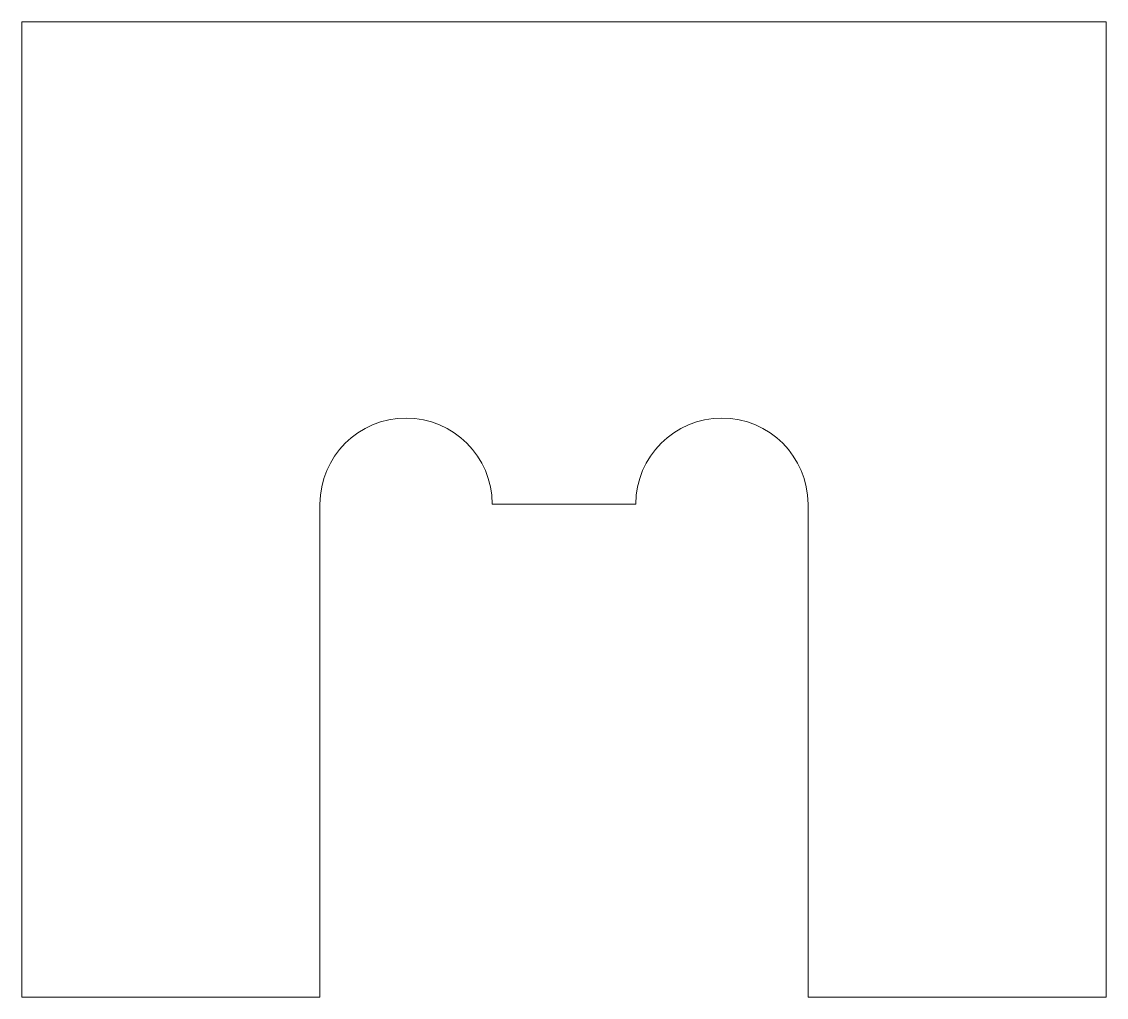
# Model space of a CAD drawing. Header units: millimetres. Extents: x -28.6 to 11.4, y -19.9 to 16.1.
import ezdxf

# ---------------------------------------------------------------- set-up
doc = ezdxf.new("R2010")
doc.units = ezdxf.units.MM

msp = doc.modelspace()

# ---------------------------------------------------------------- linework, layer by layer
at = {"color": 7, "linetype": 'Continuous', "lineweight": 15}
for p, q in [((11.437, 16.121), (-28.563, 16.121)), ((-28.563, 16.121), (-28.563, -19.879)), ((11.437, -19.879), (11.437, 16.121)), ((-17.563, -19.879), (-17.563, -1.681)), ((-11.213, -1.681), (-5.913, -1.681)), ((0.437, -1.681), (0.437, -19.879)), ((-28.563, -19.879), (-17.563, -19.879)), ((0.437, -19.879), (11.437, -19.879))]:
    msp.add_line(p, q, dxfattribs=at)
for centre in [(-14.388, -1.681), (-2.738, -1.681)]:
    msp.add_arc(centre, 3.175, 0, 180, dxfattribs=at)

doc.saveas('drawing.dxf')
